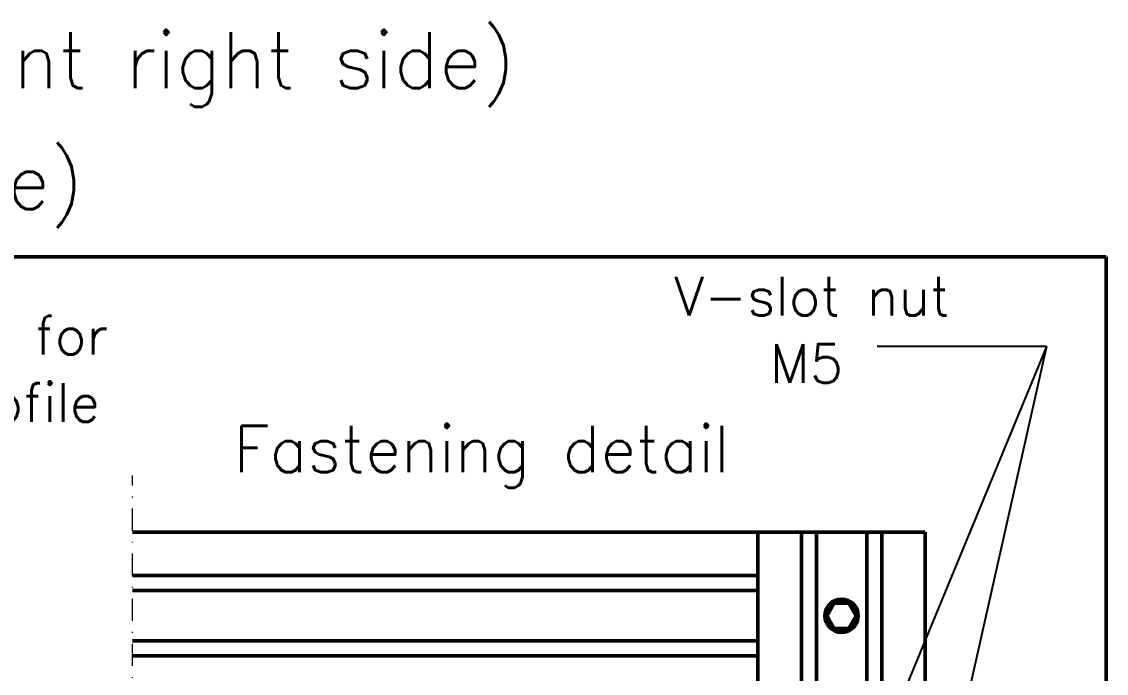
# Model space of a CAD drawing. Extents: x 21047 to 22882, y -7321 to -6014.
# Drawn here: x 21412.1 to 21552, y -7066.5 to -6982.5 of the extents above; entities that cross this region are included whole.
import ezdxf

# ---------------------------------------------------------------- set-up
doc = ezdxf.new("R2010")
doc.units = 0
doc.linetypes.add('DASHDOTTINY', pattern=[3.81, 1.905, -0.9525, 0, -0.9525])
doc.layers.add('Cotas', color=90, linetype='Continuous')
for name, color, linetype, lineweight in [('Encurtamento', 61, 'DASHDOTTINY', 13), ('Fixação e Transmissão', 5, 'Continuous', 50), ('Perfis e Cantoneiras', 2, 'Continuous', 50), ('Peças Usinadas', 120, 'Continuous', 50)]:
    doc.layers.add(name, color=color, linetype=linetype, lineweight=lineweight)
doc.styles.get("Standard").update_dxf_attribs({"font": 'romans.shx'})

msp = doc.modelspace()

# ---------------------------------------------------------------- linework, layer by layer
at = {"layer": 'Cotas'}
for q in [(21511.353, -7104.112), (21511.353, -7170.951), (21522.456, -7024.351)]:
    msp.add_line((21544.304, -7024.351), q, dxfattribs=at)
at = {"layer": 'Encurtamento', "color": 4, "ltscale": 1.5}
msp.add_line((21426.407, -7094.614), (21426.407, -7040.989), dxfattribs=at)
at = {"layer": 'Fixação e Transmissão'}
for p, q in [((21516.934, -7057.449), (21515.999, -7059.069)), ((21518.805, -7057.449), (21519.74, -7059.069)), ((21516.934, -7060.689), (21515.999, -7059.069)), ((21518.805, -7060.689), (21519.74, -7059.069)), ((21518.805, -7060.689), (21518.805, -7060.689))]:
    msp.add_line(p, q, dxfattribs=at)
at = {"layer": 'Fixação e Transmissão', "ltscale": 0.1}
for p, q in [((21516.934, -7057.449), (21518.805, -7057.449)), ((21516.934, -7060.689), (21518.805, -7060.689))]:
    msp.add_line(p, q, dxfattribs=at)
at = {"layer": 'Fixação e Transmissão'}
msp.add_circle((21517.869, -7059.069), 1.871, dxfattribs=at)
at = {"layer": 'Perfis e Cantoneiras'}
for p, q in [((21507.069, -7048.269), (21426.407, -7048.269)), ((21528.669, -7048.269), (21507.069, -7048.269)), ((21507.069, -7094.749), (21507.069, -7048.269)), ((21512.685, -7090.6), (21512.685, -7048.269)), ((21514.629, -7090.327), (21514.629, -7048.269)), ((21521.109, -7196.189), (21521.109, -7048.269)), ((21523.053, -7196.189), (21523.053, -7048.269)), ((21528.669, -7196.189), (21528.669, -7048.269)), ((21507.069, -7053.885), (21426.407, -7053.885)), ((21507.069, -7055.829), (21426.407, -7055.829)), ((21507.069, -7062.309), (21426.407, -7062.309)), ((21507.069, -7064.253), (21426.407, -7064.253))]:
    msp.add_line(p, q, dxfattribs=at)
msp.add_circle((21517.869, -7059.069), 2.16, dxfattribs=at)
at = {"layer": 'Peças Usinadas'}
for p in [(21191.664, -7012.777), (21552.015, -7265.263)]:
    msp.add_line(p, (21552.015, -7012.777), dxfattribs=at)

# ---------------------------------------------------------------- texts
at = {"layer": 'Cotas', "color": 7}
for s, height, p in [('CPA (Corner pulley assembly - front right side)', 7.2, (21238.519, -6991.028)), ('Enlarged view (no scale)', 7.2, (21299.129, -7006.628)), ('Fastening detail', 6, (21439.443, -7040.562))]:
    msp.add_text(s, height=height, dxfattribs=at).set_placement(p)
at = {"layer": 'Cotas'}
for s, p in [('V-slot nut', (21496.278, -7020.362)), ('V-slot corner bracket for', (21335.836, -7025.389)), ('M5', (21508.625, -7029.042)), ('20x20 aluminum profile', (21341.183, -7034.068))]:
    msp.add_text(s, height=5, dxfattribs=at).set_placement(p)

doc.saveas('drawing.dxf')
